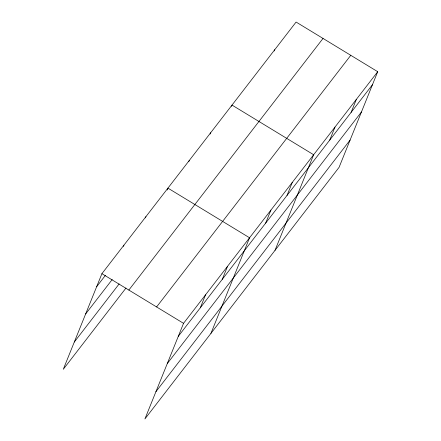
<?xml version="1.0" encoding="UTF-8"?>
<svg xmlns="http://www.w3.org/2000/svg" width="441" height="441" viewBox="0 0 441 441"><rect width="100%" height="100%" fill="white"/><g stroke="black" fill="none" stroke-linecap="round" stroke-linejoin="round"><path stroke-width="0.66" d="M377.717 71.701L183.539 323.336L144.907 418.95L339.085 167.321L377.717 71.701L296.093 22.05L101.915 273.679L63.284 369.299L125.983 288.045M123.419 246.403L123.921 245.163M145.431 217.882L145.927 216.647M167.183 189.988L167.938 188.125L249.562 237.782L210.93 333.396M188.792 161.687L189.294 160.447M210.153 134.009L210.655 132.769M231.514 106.331L232.016 105.09L313.639 154.741L275.008 250.356M274.23 50.969L274.732 49.728M200.286 307.835L205.545 294.814M222.292 279.313L227.55 266.298M265.658 223.118L270.917 210.098M287.019 195.44L292.278 182.42M329.736 140.078L334.995 127.063M351.097 112.4L356.356 99.385M96.656 286.7L105.377 275.399M85.642 313.953L112.218 279.517M74.297 342.04L119.142 283.927M128.849 290.068L323.027 38.433M156.605 306.947L350.782 55.318M178.28 336.351L372.458 84.722M167.266 363.61L361.444 111.975M155.921 391.691L350.099 140.062M101.915 273.679L183.539 323.336"/></g></svg>
